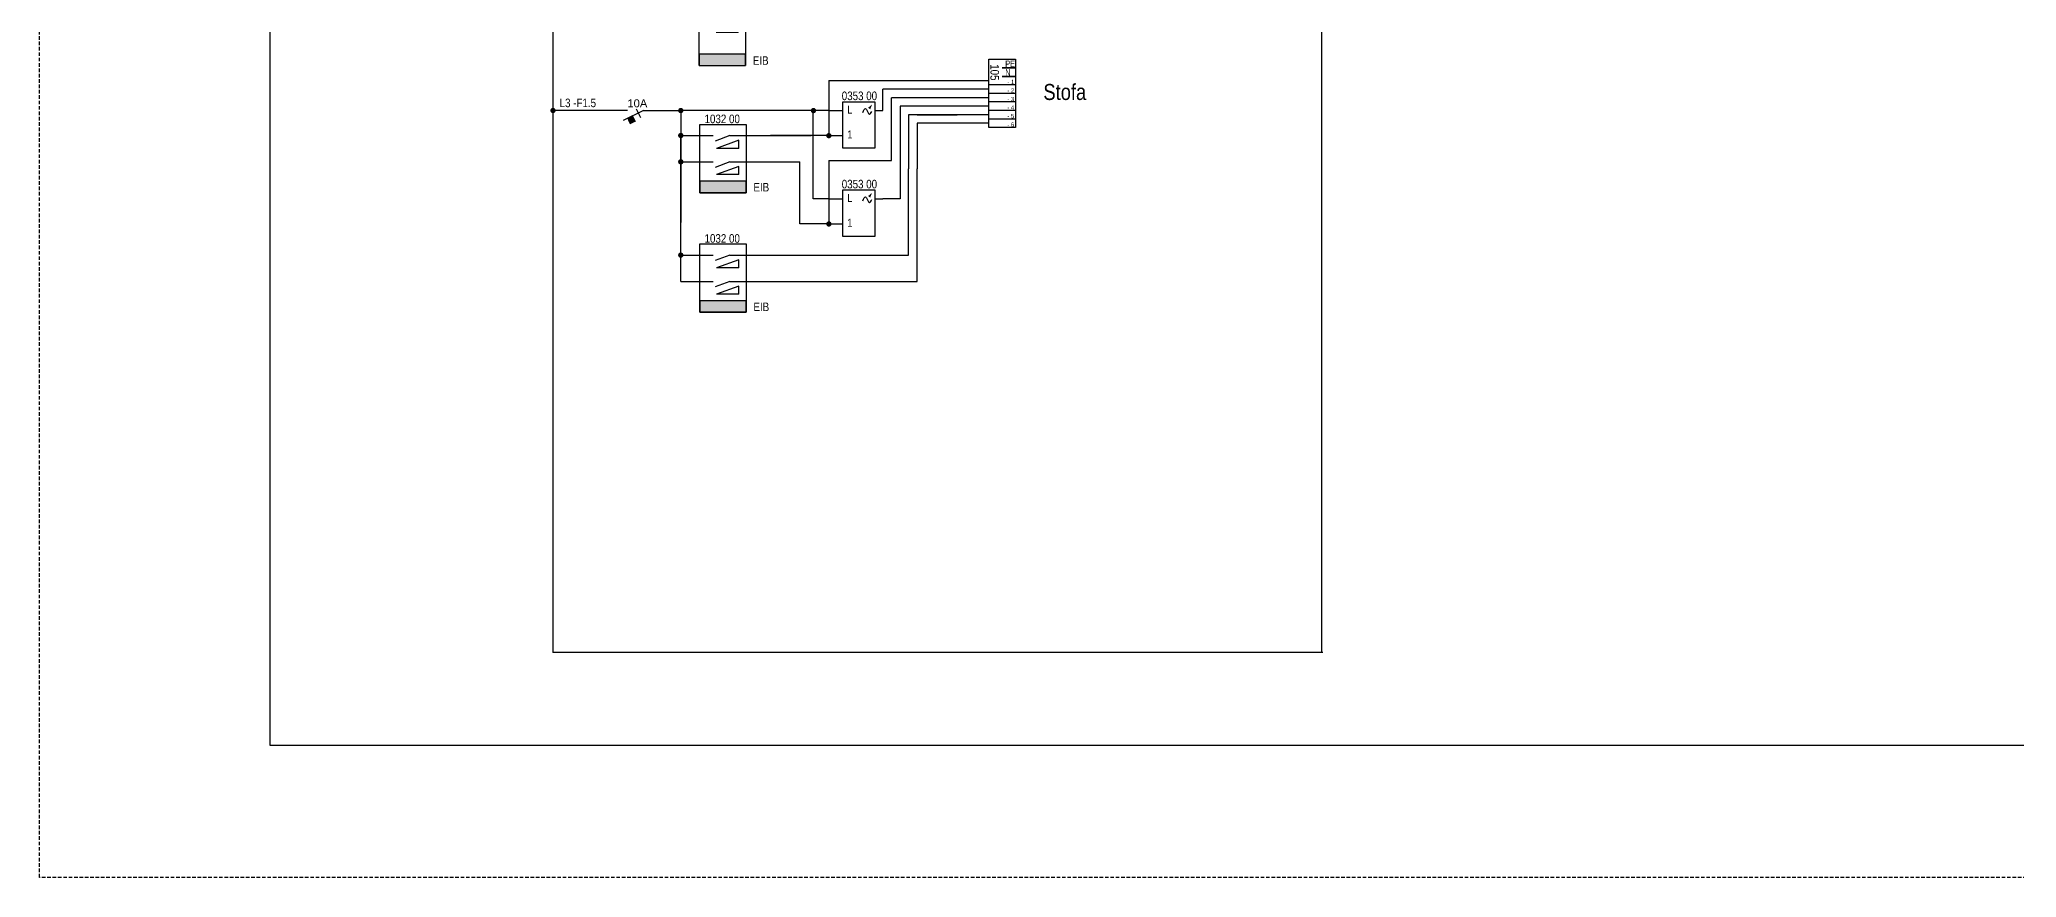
# Model space of a CAD drawing. Header units: millimetres. Extents: x 122681 to 489967, y 7796 to 82317.
# Drawn here: x 238860 to 242367, y 54557 to 56043 of the extents above; entities that cross this region are included whole.
import ezdxf
from ezdxf.enums import TextEntityAlignment as Align

# ---------------------------------------------------------------- set-up
doc = ezdxf.new("R2010")
doc.units = ezdxf.units.MM
doc.linetypes.add('HIDDEN', pattern=[9.525, 6.35, -3.175])
doc.layers.add('R-KLEMMur', color=7, linetype='Continuous')
doc.layers.add('R-LAGS-TEXTI', color=1, linetype='Continuous')
doc.styles.add('Greinamerkingar', font='ARIALN.TTF')
doc.styles.get("Standard").update_dxf_attribs({"font": 'arial.ttf'})
doc.styles.add('texti fyrir einlínumyndir', font='ARIALN.TTF', dxfattribs={"height": 100})

# ---------------------------------------------------------------- blocks, each defined once
blk = doc.blocks.new('1 x dimmer')
at = {"layer": 'R-KLEMMur'}
blk.add_hatch(color=256, dxfattribs=at).paths.add_polyline_path([(177, -428), (613, -428), (613, -321), (177, -321)])
blk.add_line((0, 0), (304, 0))
for p, q in [((177, -428), (177, 104)), ((177, 104), (613, 104)), ((461, 0), (321, -52)), ((461, 0), (1703, 0)), ((613, 104), (613, -428)), ((544, -43), (336, -120)), ((544, -120), (336, -120)), ((544, -120), (544, -43))]:
    blk.add_line(p, q, dxfattribs=at)
blk.add_lwpolyline([(177, -428), (613, -428), (613, -321), (177, -321)], close=True, dxfattribs=at)
at = {"layer": 'R-KLEMMur', "color": 1, "style": 'Greinamerkingar'}
for s, p in [('1031 00', (223, 116)), ('EIB', (681, -422))]:
    blk.add_text(s, height=80, dxfattribs=at).set_placement(p)
blk = doc.blocks.new('214A')
for p, q in [((150, 0), (0, 0)), ((300, 0), (450, 0)), ((301, 0), (111, -94))]:
    blk.add_line(p, q)
at = {"color": 2}
blk.add_line((233, 15), (274, -65), dxfattribs=at)
blk.add_solid([(148, -75), (174, -129), (202, -49), (229, -103)])
for tag, p in [('AMPER', (150, 30)), ('1', (302, -138))]:
    blk.add_attdef(tag, p, '', height=75, dxfattribs=at)

msp = doc.modelspace()

# ---------------------------------------------------------------- hatches: boundary and pattern name
at = {"layer": 'R-KLEMMur'}
for points in [[(240031.1, 55771.5), (240113.6, 55771.5), (240113.6, 55791.9), (240031.1, 55791.9)], [(240031.1, 55559.4), (240113.6, 55559.4), (240113.6, 55579.7), (240031.1, 55579.7)]]:
    msp.add_hatch(color=256, dxfattribs=at).paths.add_polyline_path(points)

# ---------------------------------------------------------------- linework, layer by layer
at = {"color": 7, "linetype": 'Continuous', "lineweight": 25}
msp.add_line((241133.9, 57120.6), (241133.9, 54955.6), dxfattribs=at)
for p, q in [((239874.5, 55917.3), (239770.8, 55917.3)), ((239959.7, 55917.3), (239997.5, 55917.3)), ((239997.5, 55873), (240055, 55873)), ((239997.5, 55826.3), (240055, 55826.3)), ((239997.5, 55660.8), (240055, 55660.8)), ((239997.5, 55614.2), (240055, 55614.2))]:
    msp.add_line(p, q)
at = {"color": 0, "linetype": 'Continuous'}
for points in [[(240567.5, 55977.9), (240591.1, 55977.9), (240591.1, 55962.7), (240543.8, 55962.7), (240543.8, 56008.2)], [(240543.8, 56008.2), (240591.1, 56008.2), (240591.1, 55993), (240567.5, 55993)], [(240567.5, 55993), (240591.1, 55993), (240591.1, 55977.9), (240567.5, 55977.9)]]:
    msp.add_lwpolyline(points, dxfattribs=at)
for points in [[(240591.1, 55962.7), (240591.1, 55947.6), (240543.8, 55947.6), (240543.8, 55962.7)], [(240591.1, 55947.6), (240591.1, 55932.5), (240543.8, 55932.5), (240543.8, 55947.6)], [(240591.1, 55932.5), (240591.1, 55917.3), (240543.8, 55917.3), (240543.8, 55932.5)], [(240591.1, 55917.3), (240591.1, 55902.2), (240543.8, 55902.2), (240543.8, 55917.3)], [(240591.1, 55902.2), (240591.1, 55887), (240543.8, 55887), (240543.8, 55902.2)]]:
    msp.add_lwpolyline(points)
at = {"layer": 'R-KLEMMur'}
for p, q in [((239268.5, 58323.4), (239268.5, 54791.5)), ((239770.8, 56586.9), (239770.8, 54955.6)), ((240260.3, 55970.3), (240260.3, 55873)), ((240260.3, 55970.3), (240543.8, 55970.3)), ((240543.8, 55955.2), (240356.2, 55955.2)), ((240356.2, 55917.2), (240356.2, 55955.2)), ((240543.8, 55940), (240371.3, 55940)), ((240371.3, 55917.2), (240371.3, 55940)), ((240457.3, 55940), (240386.5, 55940)), ((239997.5, 55917.2), (239997.5, 55718.8)), ((240260.3, 55917.2), (239998.5, 55917.2)), ((240232.5, 55760.6), (240232.5, 55917.2)), ((240260.3, 55917.2), (240285.2, 55917.2)), ((240341.6, 55917.2), (240356.2, 55917.2)), ((240371.3, 55828.7), (240371.3, 55917.2)), ((240543.8, 55924.9), (240386.5, 55924.9)), ((240386.5, 55924.9), (240386.5, 55813.6)), ((240543.8, 55909.8), (240401.6, 55909.8)), ((240401.6, 55909.8), (240401.6, 55813.6)), ((240416.7, 55909.8), (240487.6, 55909.8)), ((239997.5, 55614.2), (239997.5, 55873)), ((240031.1, 55892.7), (240113.6, 55892.7)), ((240031.1, 55771.5), (240031.1, 55892.7)), ((240084.8, 55873), (240058.3, 55863.2)), ((240084.8, 55873), (240228.9, 55873)), ((240113.6, 55892.7), (240113.6, 55771.5)), ((240260.3, 55873), (240156.9, 55873)), ((240260.3, 55873), (240285.2, 55873)), ((240543.8, 55894.6), (240416.7, 55894.6)), ((240416.7, 55894.6), (240416.7, 55813.6)), ((240100.5, 55864.8), (240061, 55850.2)), ((240100.5, 55850.2), (240061, 55850.2)), ((240100.5, 55850.2), (240100.5, 55864.8)), ((240084.8, 55826.3), (240058.3, 55816.5)), ((240100.5, 55818.2), (240061, 55803.6)), ((240100.5, 55803.6), (240061, 55803.6)), ((240084.8, 55826.3), (240208.6, 55826.3)), ((240100.5, 55803.6), (240100.5, 55818.2)), ((240208.6, 55716.3), (240208.6, 55826.3)), ((240260.3, 55828.7), (240260.3, 55716.3)), ((240260.3, 55828.7), (240371.3, 55828.7)), ((240386.5, 55813.6), (240386.5, 55760.6)), ((240401.6, 55660.8), (240401.6, 55813.6)), ((240416.7, 55614.2), (240416.7, 55813.6)), ((240113.6, 55771.5), (240031.1, 55771.5)), ((240260.3, 55760.6), (240232.5, 55760.6)), ((240260.3, 55760.6), (240285.2, 55760.6)), ((240341.6, 55760.6), (240356.2, 55760.6)), ((240386.5, 55760.6), (240356.2, 55760.6)), ((240260.3, 55716.3), (240208.6, 55716.3)), ((240260.3, 55716.3), (240285.2, 55716.3)), ((240031.1, 55680.6), (240113.6, 55680.6)), ((240031.1, 55559.4), (240031.1, 55680.6)), ((240084.8, 55660.8), (240058.3, 55651)), ((240084.8, 55660.8), (240228.9, 55660.8)), ((240113.6, 55680.6), (240113.6, 55559.4)), ((240228.9, 55660.8), (240401.6, 55660.8)), ((240100.5, 55652.7), (240061, 55638.1)), ((240100.5, 55638.1), (240061, 55638.1)), ((240100.5, 55638.1), (240100.5, 55652.7)), ((240084.8, 55614.2), (240058.3, 55604.4)), ((240100.5, 55606), (240061, 55591.5)), ((240100.5, 55591.5), (240061, 55591.5)), ((240084.8, 55614.2), (240228.9, 55614.2)), ((240100.5, 55591.5), (240100.5, 55606)), ((240228.9, 55614.2), (240416.7, 55614.2)), ((240113.6, 55559.4), (240031.1, 55559.4)), ((241136.3, 54955.6), (239770.8, 54955.6)), ((239268.5, 54791.5), (242445.1, 54791.5))]:
    msp.add_line(p, q, dxfattribs=at)
at = {"layer": 'R-KLEMMur', "color": 6, "linetype": 'HIDDEN'}
msp.add_lwpolyline([(238860, 58590), (246109.5, 58590), (246109.5, 54556.8), (238860, 54556.8)], close=True, dxfattribs=at)
at = {"layer": 'R-KLEMMur', "const_width": 4.73}
for points in [[(239768.5, 55917.3, 1), (239773.2, 55917.3, 1)], [(239995.2, 55917.3, 1), (239999.9, 55917.3, 1)], [(240230.6, 55917.2, 1), (240235.3, 55917.2, 1)], [(239995.2, 55873, 1), (239999.9, 55873, 1)], [(240257.9, 55872.7, 1), (240262.6, 55872.7, 1)], [(239995.2, 55826.3, 1), (239999.9, 55826.3, 1)], [(240257.9, 55716.1, 1), (240262.6, 55716.1, 1)], [(239995.2, 55660.8, 1), (239999.9, 55660.8, 1)]]:
    msp.add_lwpolyline(points, format="xyb", close=True, dxfattribs=at)
at = {"layer": 'R-KLEMMur'}
for points in [[(240285.2, 55933), (240341.6, 55933), (240341.6, 55850.5), (240285.2, 55850.5)], [(240031.1, 55771.5), (240113.6, 55771.5), (240113.6, 55791.9), (240031.1, 55791.9)], [(240285.2, 55776.4), (240341.6, 55776.4), (240341.6, 55693.9), (240285.2, 55693.9)], [(240031.1, 55559.4), (240113.6, 55559.4), (240113.6, 55579.7), (240031.1, 55579.7)]]:
    msp.add_lwpolyline(points, close=True, dxfattribs=at)
for points in [[(240323.8, 55908.8, 0, 0, 0), (240331.7, 55920.8, 9.03, 15, 0)], [(240331.7, 55920.8, 4.51, 0, 0), (240337, 55928.1, 0, 0, 0)], [(240323.8, 55752.1, 0, 0, 0), (240331.7, 55764.2, 9.03, 15, 0)], [(240331.7, 55764.2, 4.51, 0, 0), (240337, 55771.5, 0, 0, 0)]]:
    msp.add_lwpolyline(points, format="xyseb", dxfattribs=at)
for points in [[(240320.6, 55913.8), (240325.4, 55920.8), (240332.1, 55910.4), (240336.3, 55915.8)], [(240320.6, 55757.2), (240325.4, 55764.2), (240332.1, 55753.7), (240336.3, 55759.2)]]:
    msp.add_spline(points, degree=3, dxfattribs=at)

# ---------------------------------------------------------------- block references
at = {"layer": 'R-KLEMMur', "xscale": 0.1892461962608666, "yscale": 0.1892461962608666, "zscale": 0.1892461962608666}
msp.add_blockref('1 x dimmer', (239996.5, 56078.3), dxfattribs=at)
msp.add_blockref('214A', (239874.5, 55917.3), dxfattribs=at).add_auto_attribs({'AMPER': '10A'})

# ---------------------------------------------------------------- texts
at = {"layer": 'R-KLEMMur', "color": 1, "style": 'Greinamerkingar'}
for s, p in [('0353 00', (240283.1, 55935.8)), ('1032 00', (240039.7, 55894.9)), ('EIB', (240126.4, 55773.7)), ('0353 00', (240283.1, 55779.2)), ('1032 00', (240039.7, 55682.8)), ('EIB', (240126.4, 55561.5))]:
    msp.add_text(s, height=15.14, dxfattribs=at).set_placement(p)
at = {"layer": 'R-KLEMMur', "style": 'Greinamerkingar'}
for s, height, p in [('Stofa', 28.39, (240640.8, 55936)), ('L', 14.2, (240292.9, 55911.9)), ('1', 14.2, (240292.9, 55867.7)), ('L', 14.2, (240292.9, 55755.3)), ('1', 14.2, (240292.9, 55711.1))]:
    msp.add_text(s, height=height, dxfattribs=at).set_placement(p)
at = {"layer": 'R-LAGS-TEXTI', "style": 'texti fyrir einlínumyndir'}
for s, height, p in [('PE', 11.35, (240573.1, 55994.5)), ('N', 11.4, (240573.1, 55979.3)), ('- 1', 7.57, (240576.9, 55964.2)), ('- 2', 7.57, (240576.9, 55949)), ('- 3', 7.57, (240576.9, 55933.9)), ('- 4', 7.57, (240576.9, 55918.8)), ('- 5', 7.57, (240576.9, 55903.6)), ('- 6', 7.57, (240576.9, 55888.5))]:
    msp.add_text(s, height=height, dxfattribs=at).set_placement(p)
msp.add_attdef('105', text='101', height=15.14, rotation=270, dxfattribs=at).set_placement((240546.9, 55985), align=Align.CENTER)
msp.add_attdef('L3 -F1.5', text='-F1', height=15.14, dxfattribs=at).set_placement((239814.9, 55923.3), align=Align.CENTER)

doc.saveas('drawing.dxf')
